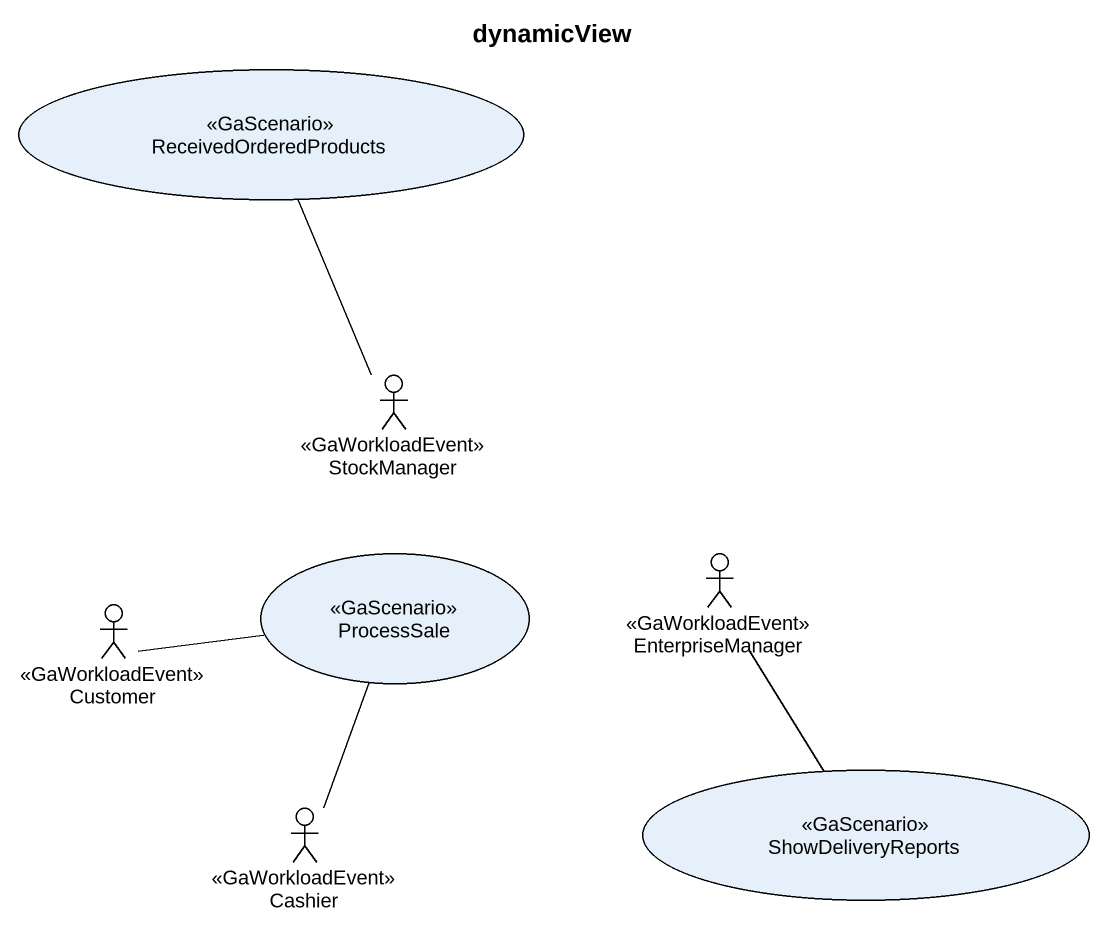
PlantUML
@startuml
title dynamicView
usecase ReceivedOrderedProducts <<GaScenario>>
actor StockManager <<GaWorkloadEvent>>
usecase ProcessSale <<GaScenario>>
actor EnterpriseManager <<GaWorkloadEvent>>
actor Customer <<GaWorkloadEvent>>
actor Cashier <<GaWorkloadEvent>>
usecase ShowDeliveryReports <<GaScenario>>
StockManager -up- ReceivedOrderedProducts
EnterpriseManager -- ShowDeliveryReports
Customer -right- ProcessSale
Cashier -up- ProcessSale
@enduml
